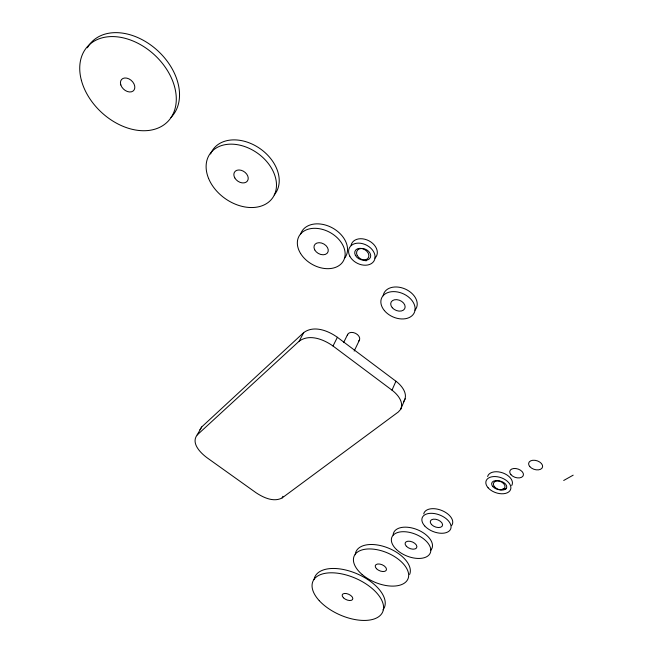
<?xml version="1.0" encoding="UTF-8"?>
<svg xmlns="http://www.w3.org/2000/svg" width="653" height="653" viewBox="0 0 653 653"><rect width="100%" height="100%" fill="white"/><g stroke="black" fill="none" stroke-linecap="round" stroke-linejoin="round"><path stroke-width="0.98" d="M403.464 401.824C408.949 394.6 401.905 385.556 395.922 381.221L337.381 337.291C328.141 330.679 313.987 325.055 303.735 332.565L201.728 426.931L199.9 429.739M400.664 409.358C404.068 401.921 397.612 394.412 392.004 390.159L333.014 346.017C323.717 339.397 309.522 333.667 299.188 341.152L197.141 434.996C190.668 443.33 200.789 453.19 207.311 457.949L256.123 492.795C263.428 497.594 273.615 502.484 282.112 497.953L398.314 411.986L400.664 409.358L405.154 398.795M392.004 390.159L395.922 381.221M354.155 351.085L359.379 340.237M282.112 497.953L282.912 496.288M343.609 342.605L347.682 334.377M333.014 346.017L337.381 337.291M299.188 341.152L303.735 332.565M197.141 434.996L201.728 426.931M563.702 480.477L573.179 475.164M506.238 488.754A12.929 7.967 19 0 1 502.712 488.95M487.62 476.543A12.929 7.967 19 0 1 503.088 473.017A12.929 7.967 19 0 1 511.707 485.563M423.724 513.895A15.256 8.922 21.2 0 1 442.13 510.622A15.256 8.922 21.2 0 1 451.517 525.649M393.139 535.068A20.692 11.754 22 0 1 417.422 529.714A20.692 11.754 22 0 1 430.58 550.463M355.265 554.724A29.14 15.999 22.9 0 1 386.486 547.353A29.14 15.999 22.9 0 1 409.619 574.46M314.06 579.57A37.98 19.941 23.8 0 1 357.566 574.02A37.98 19.941 23.8 0 1 382.985 609.853M347.347 335.495A6.546 4.44 25.7 0 1 355.599 333.365A6.546 4.44 25.7 0 1 358.644 341.152M366.39 260.759A13.901 10.17 26.9 0 1 364.684 260.555M351.061 245.332A13.901 10.17 26.9 0 1 369.125 240.908A13.901 10.17 26.9 0 1 374.904 258.172M87.371 47.791A54.73 39.107 42.9 0 1 154.932 48.265A54.73 39.107 42.9 0 1 170.955 117.467M210.609 153.986A38.143 27.883 35.2 0 1 258.417 147.537A38.143 27.883 35.2 0 1 274.227 194.953M300.535 234.288A25.296 18.292 29.1 0 1 332.499 227.962A25.296 18.292 29.1 0 1 344.36 258.433M383.164 295.776A17.835 12.668 24.1 0 1 405.472 289.14A17.835 12.668 24.1 0 1 414.933 310.224M492.86 486.624A6.938 4.253 19 0 0 504.418 488.297A6.938 4.253 19 0 0 497.7 480.698A6.938 4.253 19 0 0 492.86 486.624M488.109 487.791A12.978 7.95 19 0 0 509.732 490.983A12.978 7.95 19 0 0 497.243 476.739A12.978 7.95 19 0 0 488.109 487.791M494.599 486.877A6.946 4.253 19 0 0 506.165 488.558A6.946 4.253 19 0 0 499.455 480.951A6.946 4.253 19 0 0 494.599 486.877M510.94 474.69A7.085 4.408 18.3 0 0 522.8 476.347A7.085 4.408 18.3 0 0 516.025 468.56A7.085 4.408 18.3 0 0 510.94 474.69M431.527 524.539A6.457 3.755 21.3 0 0 442.122 526.245A6.457 3.755 21.3 0 0 435.633 519.249A6.457 3.755 21.3 0 0 431.527 524.539M529.803 466.617A7.224 4.538 17.5 0 0 541.933 468.266A7.224 4.538 17.5 0 0 535.109 460.324A7.224 4.538 17.5 0 0 529.803 466.617M424.695 525.918A15.305 8.905 21.3 0 0 449.86 530.318A15.305 8.905 21.3 0 0 434.874 513.633A15.305 8.905 21.3 0 0 424.695 525.918M396.436 549.491A20.757 11.721 22.1 0 0 429.862 553.801A20.757 11.721 22.1 0 0 406.966 531.934A20.757 11.721 22.1 0 0 396.436 549.491M406.354 546.259A6.228 3.518 22.1 0 0 416.492 547.998A6.228 3.518 22.1 0 0 410.141 541.296A6.228 3.518 22.1 0 0 406.354 546.259M362.146 574.518A29.23 15.958 22.9 0 0 407.945 578.958A29.23 15.958 22.9 0 0 373.043 549.116A29.23 15.958 22.9 0 0 362.146 574.518M376.487 568.714A5.975 3.265 22.9 0 0 386.143 570.461A5.975 3.265 22.9 0 0 379.932 564.086A5.975 3.265 22.9 0 0 376.487 568.714M319.268 600.678A38.086 19.884 23.8 0 0 380.748 614.914A38.086 19.884 23.8 0 0 343.445 574.265A38.086 19.884 23.8 0 0 319.268 600.678M343.454 597.805A5.681 2.963 23.8 0 0 352.53 599.568A5.681 2.963 23.8 0 0 346.523 593.577A5.681 2.963 23.8 0 0 343.454 597.805M355.371 255.299A7.461 5.436 26.9 0 0 367.606 258.727A7.461 5.436 26.9 0 0 362.415 248.662A7.461 5.436 26.9 0 0 355.371 255.299M349.788 256.131A13.95 10.17 26.9 0 0 372.667 262.612A13.95 10.17 26.9 0 0 363.044 243.781A13.95 10.17 26.9 0 0 349.788 256.131M357.191 255.429A7.469 5.444 26.8 0 0 369.443 258.857A7.469 5.444 26.8 0 0 364.252 248.785A7.469 5.444 26.8 0 0 357.191 255.429M120.821 84.947A8.195 5.828 42.7 0 0 133.057 91.069A8.195 5.828 42.7 0 0 129.033 78.923A8.195 5.828 42.7 0 0 120.821 84.947M81.38 80.319A54.95 39.098 42.8 0 0 162.181 125.988A54.95 39.098 42.8 0 0 140.501 44.657A54.95 39.098 42.8 0 0 81.38 80.319M208.593 178.473A38.298 27.875 35.1 0 0 268.905 201.891A38.298 27.875 35.1 0 0 246.393 147.17A38.298 27.875 35.1 0 0 208.593 178.473M234.77 177.861A7.828 5.697 35.1 0 0 247.234 181.232A7.828 5.697 35.1 0 0 241.112 170.27A7.828 5.697 35.1 0 0 234.77 177.861M300.56 253.454A25.394 18.276 29.1 0 0 341.968 262.963A25.394 18.276 29.1 0 0 321.219 229.072A25.394 18.276 29.1 0 0 300.56 253.454M314.705 249.846A7.616 5.485 29.1 0 0 327.096 253.331A7.616 5.485 29.1 0 0 321.562 243.03A7.616 5.485 29.1 0 0 314.705 249.846M384.388 310.575A17.9 12.66 24.1 0 0 413.822 313.562A17.9 12.66 24.1 0 0 395.742 291.72A17.9 12.66 24.1 0 0 384.388 310.575M392.282 307.726A7.55 5.338 24.1 0 0 404.656 308.779A7.55 5.338 24.1 0 0 396.82 299.654A7.55 5.338 24.1 0 0 392.282 307.726"/></g></svg>
